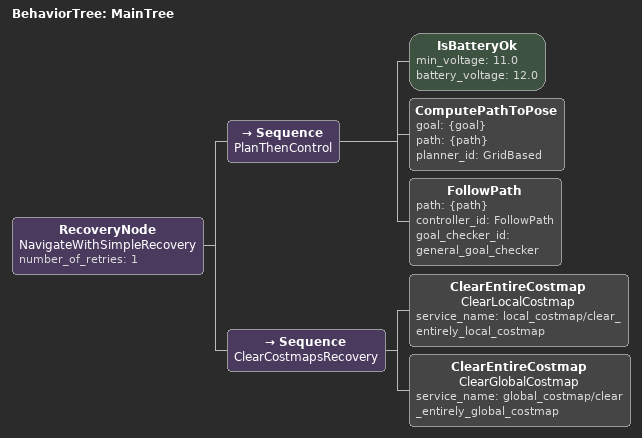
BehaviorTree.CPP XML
<?xml version="1.0" encoding="UTF-8"?>
<root BTCPP_format="4" main_tree_to_execute="MainTree">
  <BehaviorTree ID="MainTree">
    <RecoveryNode name="NavigateWithSimpleRecovery" number_of_retries="1">
      <Sequence name="PlanThenControl">
        <IsBatteryOk min_voltage="11.0" battery_voltage="12.0"/>
        <ComputePathToPose goal="{goal}" path="{path}" planner_id="GridBased"/>
        <FollowPath path="{path}" controller_id="FollowPath" goal_checker_id="general_goal_checker"/>
      </Sequence>
      <Sequence name="ClearCostmapsRecovery">
        <ClearEntireCostmap name="ClearLocalCostmap" service_name="local_costmap/clear_entirely_local_costmap"/>
        <ClearEntireCostmap name="ClearGlobalCostmap" service_name="global_costmap/clear_entirely_global_costmap"/>
      </Sequence>
    </RecoveryNode>
  </BehaviorTree>
</root>
